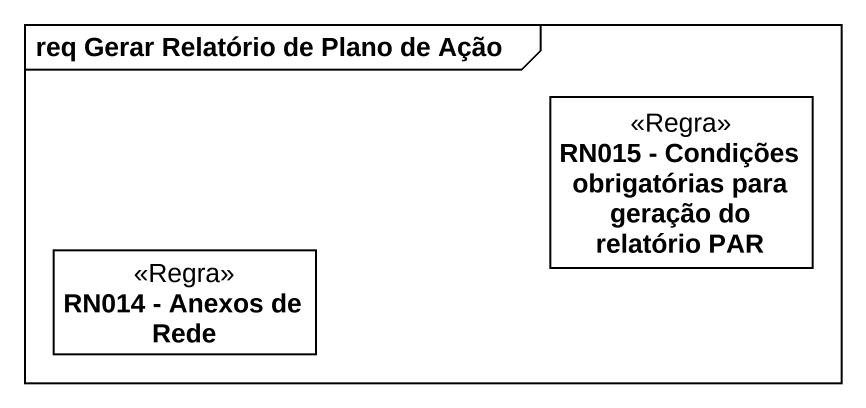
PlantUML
@startuml
mainframe req Gerar Relatório de Plano de Ação
hide circle
hide empty members
class "RN015 - Condições obrigatórias para geração do relatório PAR" as RN015_Condições <<Regra>>
class "RN014 - Anexos de Rede" as RN014_Anexos_de_Rede <<Regra>>
@enduml
